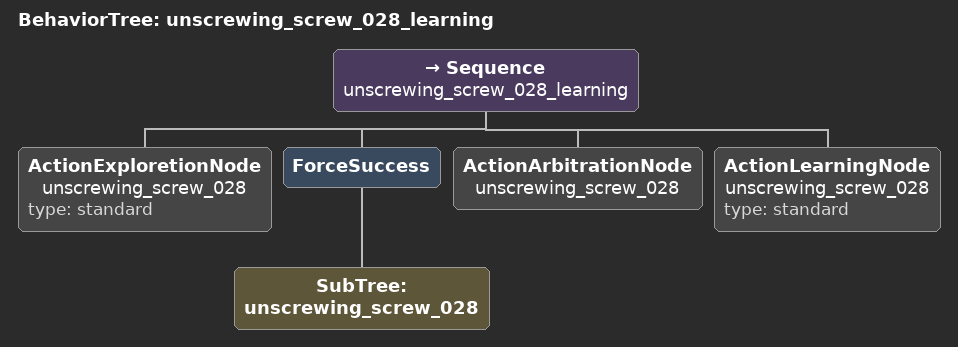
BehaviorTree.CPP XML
<?xml version="1.0"?>
<root BTCPP_format="4">
  <BehaviorTree ID="unscrewing_screw_028_learning">
    <Sequence name="unscrewing_screw_028_learning">

      <ActionExploretionNode name="unscrewing_screw_028" type="standard"/>
      <ForceSuccess>
        <SubTree ID='unscrewing_screw_028'/>
      </ForceSuccess>
      <ActionArbitrationNode name="unscrewing_screw_028"/>
      <ActionLearningNode    name="unscrewing_screw_028" type="standard"/>

    </Sequence>
  </BehaviorTree>
</root>
